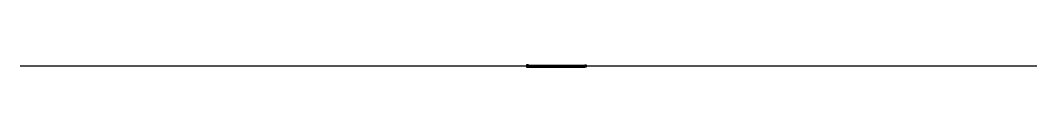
# Model space of a CAD drawing. Units: millimetres at full size, sheet at 1:100. Extents: x -15551 to 15061, y -3525 to -3455.
import ezdxf

# ---------------------------------------------------------------- set-up
doc = ezdxf.new("R2010")
doc.units = ezdxf.units.MM
doc.header["$LTSCALE"] = 100
doc.layers.add('0-0', color=7, linetype='Continuous')

msp = doc.modelspace()

# ---------------------------------------------------------------- linework, layer by layer
at = {"layer": '0-0'}
for p, q in [((-15551, -3489.8), (15061.2, -3489.8)), ((-244.9, -3463.8), (1455.1, -3463.8)), ((-244.9, -3488.8), (1455.1, -3488.8)), ((-244.9, -3496.8), (1455.1, -3496.8)), ((-244.9, -3521.8), (1455.1, -3521.8))]:
    msp.add_line(p, q, dxfattribs=at)
for points in [[(-309.9, -3524.8), (-244.9, -3524.8), (-244.9, -3515.8), (-247.9, -3515.8), (-247.9, -3496.8), (-244.9, -3496.8), (-244.9, -3482.8), (-247.9, -3482.8), (-247.9, -3463.8), (-244.9, -3463.8), (-244.9, -3454.8), (-309.9, -3454.8)], [(1490.1, -3524.8), (1455.1, -3524.8), (1455.1, -3515.8), (1465.1, -3515.8), (1465.1, -3496.8), (1455.1, -3496.8), (1455.1, -3482.8), (1465.1, -3482.8), (1465.1, -3463.8), (1455.1, -3463.8), (1455.1, -3454.8), (1490.1, -3454.8)]]:
    msp.add_lwpolyline(points, close=True, dxfattribs=at)

doc.saveas('drawing.dxf')
